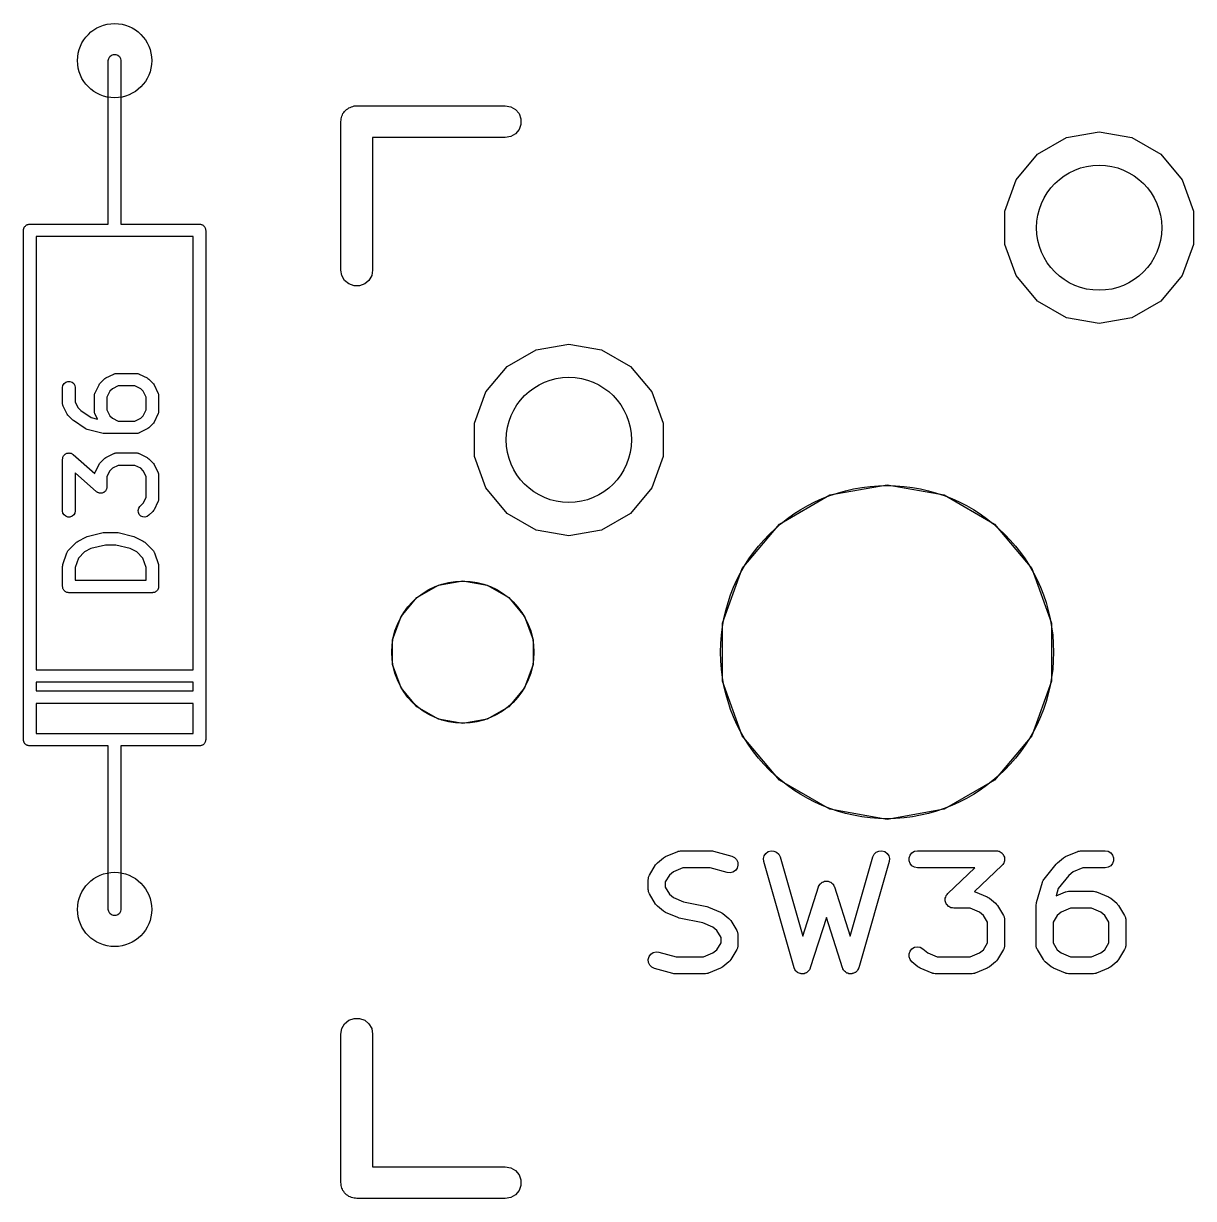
# Model space of a CAD drawing. Extents: x 35 to 203, y -146 to -25.
# Drawn here: x 139.91 to 153.92, y -104.54 to -90.48 of the extents above; entities that cross this region are included whole.
import ezdxf

# ---------------------------------------------------------------- set-up
doc = ezdxf.new("R2010")
doc.units = 0
doc.header["$MEASUREMENT"] = 0
doc.layers.get('0').update_dxf_attribs({"linetype": 'CONTINUOUS'})
doc.layers.add('BLACK', color=7, linetype='CONTINUOUS')

# ---------------------------------------------------------------- blocks, each defined once
blk = doc.blocks.new('PCB詳細')
at = {"layer": 'BLACK'}
for p, q in [((140.943, -90.8718), (140.963, -90.855)), ((140.963, -90.855), (140.987, -90.8461)), ((140.987, -90.8461), (141.013, -90.8461)), ((141.013, -90.8461), (141.037, -90.855)), ((141.037, -90.855), (141.057, -90.8718)), ((140.925, -90.92), (140.93, -90.8943)), ((140.925, -92.19), (140.925, -90.92)), ((140.93, -90.8943), (140.943, -90.8718)), ((141.057, -90.8718), (141.07, -90.8943)), ((141.07, -90.8943), (141.075, -90.92)), ((141.075, -90.92), (141.075, -92.19)), ((143.729, -91.5704), (143.735, -91.5547)), ((143.735, -91.5547), (143.746, -91.542)), ((143.746, -91.542), (143.754, -91.5275)), ((143.754, -91.5275), (143.767, -91.5168)), ((143.767, -91.5168), (143.778, -91.5041)), ((143.778, -91.5041), (143.792, -91.4957)), ((143.792, -91.4957), (143.805, -91.485)), ((143.805, -91.485), (143.82, -91.4793)), ((143.82, -91.4793), (143.835, -91.471)), ((143.835, -91.471), (143.851, -91.4681)), ((143.851, -91.4681), (143.867, -91.4624)), ((143.867, -91.4624), (143.884, -91.4624)), ((143.884, -91.4624), (143.9, -91.4595)), ((143.9, -91.4595), (145.678, -91.4595)), ((145.678, -91.4595), (145.743, -91.471)), ((145.743, -91.471), (145.8, -91.5041)), ((145.8, -91.5041), (145.843, -91.5547)), ((145.843, -91.5547), (145.866, -91.6169)), ((143.709, -91.65), (143.712, -91.6336)), ((143.709, -93.428), (143.709, -91.65)), ((143.712, -91.6169), (143.718, -91.6013)), ((143.712, -91.6336), (143.712, -91.6169)), ((143.718, -91.6013), (143.721, -91.5848)), ((143.721, -91.5848), (143.729, -91.5704)), ((145.866, -91.6831), (145.843, -91.7452)), ((145.866, -91.6169), (145.866, -91.6831)), ((145.678, -91.8405), (144.09, -91.8405)), ((144.09, -91.8405), (144.09, -93.428)), ((145.743, -91.829), (145.678, -91.8405)), ((145.8, -91.7959), (145.743, -91.829)), ((145.843, -91.7452), (145.8, -91.7959)), ((152.398, -91.8418), (152.79, -91.7726)), ((152.79, -91.7726), (153.182, -91.8418)), ((152.052, -92.0411), (152.398, -91.8418)), ((153.182, -91.8418), (153.528, -92.0411)), ((151.796, -92.3463), (152.052, -92.0411)), ((153.528, -92.0411), (153.784, -92.3463)), ((140.925, -92.877), (140.925, -92.19)), ((141.075, -92.19), (141.075, -92.877)), ((151.66, -92.7208), (151.796, -92.3463)), ((153.784, -92.3463), (153.92, -92.7208)), ((151.66, -93.1192), (151.66, -92.7208)), ((153.92, -92.7208), (153.92, -93.1192)), ((139.909, -92.952), (139.91, -92.9455)), ((139.909, -99.048), (139.909, -92.952)), ((139.91, -92.939), (139.912, -92.9328)), ((139.91, -92.9455), (139.91, -92.939)), ((139.912, -92.9328), (139.914, -92.9263)), ((139.914, -92.9263), (139.917, -92.9207)), ((139.917, -92.9207), (139.919, -92.9145)), ((139.919, -92.9145), (139.923, -92.9095)), ((139.923, -92.9095), (139.927, -92.9038)), ((139.927, -92.9038), (139.932, -92.8996)), ((139.932, -92.8996), (139.936, -92.8945)), ((139.936, -92.8945), (139.941, -92.8913)), ((139.941, -92.8913), (139.946, -92.887)), ((139.946, -92.887), (139.953, -92.8848)), ((139.953, -92.8848), (139.958, -92.8815)), ((139.958, -92.8815), (139.965, -92.8804)), ((139.965, -92.8804), (139.971, -92.8781)), ((139.971, -92.8781), (139.978, -92.8781)), ((139.978, -92.8781), (139.984, -92.877)), ((139.984, -92.877), (140.925, -92.877)), ((141.075, -92.877), (142.016, -92.877)), ((142.016, -92.877), (142.022, -92.8781)), ((142.022, -92.8781), (142.029, -92.8781)), ((142.029, -92.8781), (142.035, -92.8804)), ((142.035, -92.8804), (142.042, -92.8815)), ((142.042, -92.8815), (142.047, -92.8848)), ((142.047, -92.8848), (142.053, -92.887)), ((142.053, -92.887), (142.059, -92.8913)), ((142.059, -92.8913), (142.064, -92.8945)), ((142.064, -92.8945), (142.068, -92.8996)), ((142.068, -92.8996), (142.073, -92.9038)), ((142.073, -92.9038), (142.077, -92.9095)), ((142.077, -92.9095), (142.081, -92.9145)), ((142.081, -92.9145), (142.083, -92.9207)), ((142.083, -92.9207), (142.086, -92.9263)), ((142.086, -92.9263), (142.088, -92.9328)), ((142.088, -92.9328), (142.09, -92.939)), ((142.09, -92.939), (142.09, -92.9455)), ((142.09, -92.9455), (142.091, -92.952)), ((142.091, -92.952), (142.091, -99.048)), ((141, -93.027), (140.059, -93.027)), ((140.059, -93.027), (140.059, -98.211)), ((141.941, -93.027), (141, -93.027)), ((141.941, -98.211), (141.941, -93.027)), ((151.796, -93.4937), (151.66, -93.1192)), ((153.92, -93.1192), (153.784, -93.4937)), ((143.721, -93.4932), (143.709, -93.428)), ((143.754, -93.5505), (143.721, -93.4932)), ((144.079, -93.4932), (144.046, -93.5505)), ((144.09, -93.428), (144.079, -93.4932)), ((152.052, -93.7989), (151.796, -93.4937)), ((153.784, -93.4937), (153.528, -93.7989)), ((143.805, -93.593), (143.754, -93.5505)), ((143.867, -93.6156), (143.805, -93.593)), ((143.933, -93.6156), (143.867, -93.6156)), ((143.995, -93.593), (143.933, -93.6156)), ((144.046, -93.5505), (143.995, -93.593)), ((152.398, -93.9982), (152.052, -93.7989)), ((153.528, -93.7989), (153.182, -93.9982)), ((152.79, -94.0674), (152.398, -93.9982)), ((153.182, -93.9982), (152.79, -94.0674)), ((146.048, -94.3818), (146.44, -94.3126)), ((146.44, -94.3126), (146.832, -94.3818)), ((145.702, -94.5811), (146.048, -94.3818)), ((146.832, -94.3818), (147.178, -94.5811)), ((145.446, -94.8863), (145.702, -94.5811)), ((147.178, -94.5811), (147.434, -94.8863)), ((140.382, -94.8077), (140.395, -94.7851)), ((140.395, -94.7851), (140.415, -94.7684)), ((140.415, -94.7684), (140.439, -94.7595)), ((140.439, -94.7595), (140.465, -94.7595)), ((140.465, -94.7595), (140.49, -94.7684)), ((140.49, -94.7684), (140.51, -94.7851)), ((140.51, -94.7851), (140.523, -94.8077)), ((140.814, -94.7998), (140.821, -94.7901)), ((140.821, -94.7901), (140.828, -94.7803)), ((140.828, -94.7803), (140.876, -94.7327)), ((140.876, -94.7327), (140.885, -94.7258)), ((140.885, -94.7258), (140.895, -94.7186)), ((140.895, -94.7186), (140.99, -94.671)), ((140.99, -94.671), (140.994, -94.6698)), ((140.994, -94.6698), (140.998, -94.6676)), ((140.998, -94.6676), (141.007, -94.6661)), ((141.007, -94.6661), (141.015, -94.6636)), ((141.015, -94.6636), (141.02, -94.6638)), ((141.02, -94.6638), (141.024, -94.6631)), ((141.024, -94.6631), (141.262, -94.6631)), ((141.262, -94.6631), (141.266, -94.6638)), ((141.266, -94.6638), (141.27, -94.6636)), ((141.27, -94.6636), (141.279, -94.6661)), ((141.279, -94.6661), (141.288, -94.6676)), ((141.288, -94.6676), (141.291, -94.6698)), ((141.291, -94.6698), (141.295, -94.671)), ((141.295, -94.671), (141.391, -94.7186)), ((141.391, -94.7186), (141.4, -94.7258)), ((141.4, -94.7258), (141.41, -94.7327)), ((141.41, -94.7327), (141.458, -94.7803)), ((141.458, -94.7803), (141.465, -94.7901)), ((141.465, -94.7901), (141.472, -94.7998)), ((140.377, -94.8333), (140.382, -94.8077)), ((140.377, -95.0238), (140.377, -94.8333)), ((140.523, -94.8077), (140.527, -94.8333)), ((140.527, -94.8333), (140.527, -95.0061)), ((140.758, -94.9286), (140.759, -94.9243)), ((140.758, -95.119), (140.758, -94.9286)), ((140.759, -94.92), (140.761, -94.9116)), ((140.759, -94.9243), (140.759, -94.92)), ((140.761, -94.9116), (140.763, -94.9029)), ((140.763, -94.9029), (140.765, -94.8992)), ((140.765, -94.8992), (140.766, -94.895)), ((140.766, -94.895), (140.814, -94.7998)), ((140.943, -94.8778), (140.908, -94.9463)), ((140.973, -94.8474), (140.943, -94.8778)), ((141.042, -94.8131), (140.973, -94.8474)), ((141.244, -94.8131), (141.042, -94.8131)), ((141.313, -94.8474), (141.244, -94.8131)), ((141.343, -94.8778), (141.313, -94.8474)), ((141.377, -94.9463), (141.343, -94.8778)), ((141.472, -94.7998), (141.519, -94.895)), ((141.519, -94.895), (141.521, -94.8992)), ((141.521, -94.8992), (141.523, -94.9029)), ((141.523, -94.9029), (141.524, -94.9116)), ((141.524, -94.9116), (141.527, -94.92)), ((141.527, -94.92), (141.527, -94.9243)), ((141.527, -94.9243), (141.527, -94.9286)), ((141.527, -94.9286), (141.527, -95.119)), ((145.31, -95.2608), (145.446, -94.8863)), ((147.434, -94.8863), (147.57, -95.2608)), ((140.378, -95.0281), (140.377, -95.0238)), ((140.378, -95.0324), (140.378, -95.0281)), ((140.38, -95.0408), (140.378, -95.0324)), ((140.382, -95.0495), (140.38, -95.0408)), ((140.384, -95.0532), (140.382, -95.0495)), ((140.385, -95.0574), (140.384, -95.0532)), ((140.433, -95.1526), (140.385, -95.0574)), ((140.527, -95.0061), (140.562, -95.0746)), ((140.562, -95.0746), (140.595, -95.1084)), ((140.908, -94.9463), (140.908, -95.1013)), ((141.377, -95.1013), (141.377, -94.9463)), ((140.44, -95.1622), (140.433, -95.1526)), ((140.447, -95.1721), (140.44, -95.1622)), ((140.495, -95.2197), (140.447, -95.1721)), ((140.595, -95.1084), (140.721, -95.1923)), ((140.721, -95.1923), (140.795, -95.2108)), ((140.759, -95.1233), (140.758, -95.119)), ((140.759, -95.1276), (140.759, -95.1233)), ((140.761, -95.136), (140.759, -95.1276)), ((140.763, -95.1447), (140.761, -95.136)), ((140.765, -95.1484), (140.763, -95.1447)), ((140.766, -95.1526), (140.765, -95.1484)), ((140.795, -95.2108), (140.766, -95.1526)), ((140.908, -95.1013), (140.943, -95.1699)), ((140.943, -95.1699), (140.973, -95.2003)), ((140.973, -95.2003), (141.042, -95.2345)), ((141.244, -95.2345), (141.313, -95.2003)), ((141.313, -95.2003), (141.343, -95.1699)), ((141.343, -95.1699), (141.377, -95.1013)), ((141.519, -95.1526), (141.472, -95.2478)), ((141.521, -95.1484), (141.519, -95.1526)), ((141.523, -95.1447), (141.521, -95.1484)), ((141.524, -95.136), (141.523, -95.1447)), ((141.527, -95.1276), (141.524, -95.136)), ((141.527, -95.119), (141.527, -95.1233)), ((141.527, -95.1233), (141.527, -95.1276)), ((140.501, -95.224), (140.495, -95.2197)), ((140.506, -95.2291), (140.501, -95.224)), ((140.649, -95.3243), (140.506, -95.2291)), ((140.661, -95.3295), (140.649, -95.3243)), ((140.672, -95.3347), (140.661, -95.3295)), ((140.863, -95.3823), (140.672, -95.3347)), ((141.042, -95.2345), (141.244, -95.2345)), ((141.391, -95.329), (141.295, -95.3766)), ((141.4, -95.3218), (141.391, -95.329)), ((141.41, -95.3149), (141.4, -95.3218)), ((141.458, -95.2673), (141.41, -95.3149)), ((141.465, -95.2575), (141.458, -95.2673)), ((141.472, -95.2478), (141.465, -95.2575)), ((145.31, -95.6592), (145.31, -95.2608)), ((147.57, -95.2608), (147.57, -95.6592)), ((140.872, -95.3829), (140.863, -95.3823)), ((140.881, -95.3845), (140.872, -95.3829)), ((141.262, -95.3845), (140.881, -95.3845)), ((141.266, -95.3838), (141.262, -95.3845)), ((141.27, -95.384), (141.266, -95.3838)), ((141.279, -95.3815), (141.27, -95.384)), ((141.288, -95.38), (141.279, -95.3815)), ((141.291, -95.3778), (141.288, -95.38)), ((141.295, -95.3766), (141.291, -95.3778)), ((140.395, -95.6423), (140.401, -95.6376)), ((140.401, -95.6376), (140.405, -95.632)), ((140.405, -95.632), (140.41, -95.6292)), ((140.41, -95.6292), (140.415, -95.6255)), ((140.415, -95.6255), (140.422, -95.623)), ((140.422, -95.623), (140.428, -95.6195)), ((140.428, -95.6195), (140.434, -95.6186)), ((140.434, -95.6186), (140.439, -95.6166)), ((140.439, -95.6166), (140.447, -95.6166)), ((140.447, -95.6166), (140.454, -95.6155)), ((140.454, -95.6155), (140.46, -95.6166)), ((140.46, -95.6166), (140.465, -95.6166)), ((140.465, -95.6166), (140.472, -95.6191)), ((140.472, -95.6191), (140.479, -95.6205)), ((140.479, -95.6205), (140.484, -95.6235)), ((140.484, -95.6235), (140.49, -95.6255)), ((140.49, -95.6255), (140.495, -95.6302)), ((140.495, -95.6302), (140.502, -95.634)), ((140.502, -95.634), (140.762, -95.8615)), ((140.895, -95.671), (140.99, -95.6234)), ((140.99, -95.6234), (140.994, -95.6222)), ((140.994, -95.6222), (140.998, -95.62)), ((140.998, -95.62), (141.007, -95.6185)), ((141.007, -95.6185), (141.015, -95.616)), ((141.015, -95.616), (141.02, -95.6162)), ((141.02, -95.6162), (141.024, -95.6155)), ((141.024, -95.6155), (141.262, -95.6155)), ((141.262, -95.6155), (141.266, -95.6162)), ((141.266, -95.6162), (141.27, -95.616)), ((141.27, -95.616), (141.279, -95.6185)), ((141.279, -95.6185), (141.288, -95.62)), ((141.288, -95.62), (141.291, -95.6222)), ((141.291, -95.6222), (141.295, -95.6234)), ((141.295, -95.6234), (141.391, -95.671)), ((140.377, -95.6905), (140.379, -95.6833)), ((140.377, -96.3095), (140.377, -95.6905)), ((140.379, -95.6759), (140.381, -95.6705)), ((140.379, -95.6833), (140.379, -95.6759)), ((140.381, -95.6705), (140.382, -95.6648)), ((140.382, -95.6648), (140.386, -95.6585)), ((140.386, -95.6585), (140.388, -95.6516)), ((140.388, -95.6516), (140.392, -95.6473)), ((140.392, -95.6473), (140.395, -95.6423)), ((140.766, -95.8474), (140.814, -95.7522)), ((140.814, -95.7522), (140.821, -95.7425)), ((140.821, -95.7425), (140.828, -95.7327)), ((140.828, -95.7327), (140.876, -95.6851)), ((140.876, -95.6851), (140.885, -95.6782)), ((140.885, -95.6782), (140.895, -95.671)), ((141.042, -95.7655), (140.973, -95.7997)), ((141.244, -95.7655), (141.042, -95.7655)), ((141.313, -95.7997), (141.244, -95.7655)), ((141.391, -95.671), (141.4, -95.6782)), ((141.4, -95.6782), (141.41, -95.6851)), ((141.41, -95.6851), (141.458, -95.7327)), ((141.458, -95.7327), (141.465, -95.7425)), ((141.465, -95.7425), (141.472, -95.7522)), ((141.472, -95.7522), (141.519, -95.8474)), ((145.446, -96.0337), (145.31, -95.6592)), ((147.57, -95.6592), (147.434, -96.0337)), ((140.784, -96.0803), (140.527, -95.8558)), ((140.527, -95.8558), (140.527, -96.3095)), ((140.762, -95.8615), (140.763, -95.8553)), ((140.763, -95.8553), (140.765, -95.8516)), ((140.765, -95.8516), (140.766, -95.8474)), ((140.943, -95.8301), (140.908, -95.8987)), ((140.908, -95.8987), (140.908, -96.0238)), ((140.973, -95.7997), (140.943, -95.8301)), ((141.343, -95.8301), (141.313, -95.7997)), ((141.377, -95.8987), (141.343, -95.8301)), ((141.377, -96.149), (141.377, -95.8987)), ((141.519, -95.8474), (141.521, -95.8516)), ((141.521, -95.8516), (141.523, -95.8553)), ((141.523, -95.8553), (141.524, -95.864)), ((141.524, -95.864), (141.527, -95.8724)), ((141.527, -95.8724), (141.527, -95.8767)), ((141.527, -95.8767), (141.527, -95.881)), ((141.527, -95.881), (141.527, -96.1667)), ((140.9, -96.0558), (140.897, -96.0626)), ((140.904, -96.0495), (140.9, -96.0558)), ((140.905, -96.0438), (140.904, -96.0495)), ((140.907, -96.0384), (140.905, -96.0438)), ((140.908, -96.0238), (140.907, -96.031)), ((140.907, -96.031), (140.907, -96.0384)), ((145.702, -96.3389), (145.446, -96.0337)), ((147.434, -96.0337), (147.178, -96.3389)), ((149.565, -96.1192), (150.25, -95.9985)), ((150.25, -95.9985), (150.935, -96.1192)), ((140.79, -96.084), (140.784, -96.0803)), ((140.796, -96.0888), (140.79, -96.084)), ((140.801, -96.0907), (140.796, -96.0888)), ((140.806, -96.0937), (140.801, -96.0907)), ((140.813, -96.0952), (140.806, -96.0937)), ((140.82, -96.0977), (140.813, -96.0952)), ((140.826, -96.0977), (140.82, -96.0977)), ((140.832, -96.0988), (140.826, -96.0977)), ((140.839, -96.0977), (140.832, -96.0988)), ((140.846, -96.0977), (140.839, -96.0977)), ((140.852, -96.0957), (140.846, -96.0977)), ((140.858, -96.0948), (140.852, -96.0957)), ((140.864, -96.0913), (140.858, -96.0948)), ((140.871, -96.0888), (140.864, -96.0913)), ((140.875, -96.085), (140.871, -96.0888)), ((140.88, -96.0823), (140.875, -96.085)), ((140.885, -96.0767), (140.88, -96.0823)), ((140.891, -96.072), (140.885, -96.0767)), ((140.894, -96.067), (140.891, -96.072)), ((140.897, -96.0626), (140.894, -96.067)), ((141.343, -96.2175), (141.377, -96.149)), ((141.519, -96.2002), (141.472, -96.2954)), ((141.521, -96.1961), (141.519, -96.2002)), ((141.523, -96.1923), (141.521, -96.1961)), ((141.524, -96.1837), (141.523, -96.1923)), ((141.527, -96.1752), (141.524, -96.1837)), ((141.527, -96.1667), (141.527, -96.1709)), ((141.527, -96.1709), (141.527, -96.1752)), ((148.963, -96.4667), (149.565, -96.1192)), ((150.935, -96.1192), (151.537, -96.4667)), ((140.382, -96.3352), (140.377, -96.3095)), ((140.395, -96.3577), (140.382, -96.3352)), ((140.523, -96.3352), (140.51, -96.3577)), ((140.527, -96.3095), (140.523, -96.3352)), ((141.282, -96.303), (141.289, -96.2778)), ((141.285, -96.3289), (141.282, -96.303)), ((141.296, -96.3525), (141.285, -96.3289)), ((141.289, -96.2778), (141.304, -96.2565)), ((141.304, -96.2565), (141.343, -96.2175)), ((141.458, -96.3149), (141.41, -96.3626)), ((141.465, -96.3051), (141.458, -96.3149)), ((141.472, -96.2954), (141.465, -96.3051)), ((146.048, -96.5382), (145.702, -96.3389)), ((147.178, -96.3389), (146.832, -96.5382)), ((140.415, -96.3745), (140.395, -96.3577)), ((140.439, -96.3834), (140.415, -96.3745)), ((140.465, -96.3834), (140.439, -96.3834)), ((140.49, -96.3745), (140.465, -96.3834)), ((140.51, -96.3577), (140.49, -96.3745)), ((141.314, -96.371), (141.296, -96.3525)), ((141.338, -96.382), (141.314, -96.371)), ((141.364, -96.3842), (141.338, -96.382)), ((141.389, -96.3775), (141.364, -96.3842)), ((141.41, -96.3626), (141.389, -96.3775)), ((148.517, -96.9992), (148.963, -96.4667)), ((151.537, -96.4667), (151.983, -96.9992)), ((140.657, -96.6234), (140.665, -96.6211)), ((140.665, -96.6211), (140.672, -96.6177)), ((140.672, -96.6177), (140.863, -96.5701)), ((140.863, -96.5701), (140.872, -96.5694)), ((140.872, -96.5694), (140.881, -96.5679)), ((140.881, -96.5679), (141.024, -96.5679)), ((141.024, -96.5679), (141.033, -96.5694)), ((141.033, -96.5694), (141.042, -96.5701)), ((141.042, -96.5701), (141.232, -96.6177)), ((141.232, -96.6177), (141.24, -96.6211)), ((141.24, -96.6211), (141.248, -96.6234)), ((146.44, -96.6074), (146.048, -96.5382)), ((146.832, -96.5382), (146.44, -96.6074)), ((140.447, -96.7803), (140.542, -96.6851)), ((140.542, -96.6851), (140.552, -96.6782)), ((140.552, -96.6782), (140.562, -96.671)), ((140.562, -96.671), (140.657, -96.6234)), ((140.717, -96.7612), (140.64, -96.7997)), ((140.89, -96.7179), (140.717, -96.7612)), ((141.015, -96.7179), (140.89, -96.7179)), ((141.188, -96.7612), (141.015, -96.7179)), ((141.265, -96.7997), (141.188, -96.7612)), ((141.248, -96.6234), (141.343, -96.671)), ((141.343, -96.671), (141.353, -96.6782)), ((141.353, -96.6782), (141.363, -96.6851)), ((141.363, -96.6851), (141.458, -96.7803)), ((140.381, -96.9525), (140.429, -96.8096)), ((140.429, -96.8096), (140.431, -96.8058)), ((140.431, -96.8058), (140.432, -96.8016)), ((140.432, -96.8016), (140.437, -96.7944)), ((140.437, -96.7944), (140.441, -96.7867)), ((140.441, -96.7867), (140.444, -96.7838)), ((140.444, -96.7838), (140.447, -96.7803)), ((140.566, -96.8738), (140.527, -96.9884)), ((140.64, -96.7997), (140.566, -96.8738)), ((141.339, -96.8738), (141.265, -96.7997)), ((141.377, -96.9884), (141.339, -96.8738)), ((141.458, -96.7803), (141.46, -96.7838)), ((141.46, -96.7838), (141.464, -96.7867)), ((141.464, -96.7867), (141.468, -96.7944)), ((141.468, -96.7944), (141.473, -96.8016)), ((141.473, -96.8016), (141.474, -96.8058)), ((141.474, -96.8058), (141.476, -96.8096)), ((141.476, -96.8096), (141.524, -96.9525)), ((140.377, -96.9762), (140.379, -96.9643)), ((140.377, -97.2143), (140.377, -96.9762)), ((140.379, -96.9643), (140.381, -96.9525)), ((140.527, -96.9884), (140.527, -97.1393)), ((141.377, -97.1393), (141.377, -96.9884)), ((141.524, -96.9525), (141.525, -96.9643)), ((141.525, -96.9643), (141.527, -96.9762)), ((141.527, -96.9762), (141.527, -97.2143)), ((148.279, -97.6524), (148.517, -96.9992)), ((151.983, -96.9992), (152.221, -97.6524)), ((140.527, -97.1393), (141.377, -97.1393)), ((144.878, -97.1974), (145.17, -97.1458)), ((145.17, -97.1458), (145.462, -97.1974)), ((140.379, -97.2207), (140.377, -97.2143)), ((140.379, -97.2273), (140.379, -97.2207)), ((140.381, -97.2335), (140.379, -97.2273)), ((140.382, -97.2399), (140.381, -97.2335)), ((140.385, -97.2456), (140.382, -97.2399)), ((140.387, -97.2518), (140.385, -97.2456)), ((140.392, -97.2568), (140.387, -97.2518)), ((140.395, -97.2625), (140.392, -97.2568)), ((140.4, -97.2667), (140.395, -97.2625)), ((140.404, -97.2717), (140.4, -97.2667)), ((140.41, -97.275), (140.404, -97.2717)), ((140.415, -97.2792), (140.41, -97.275)), ((140.421, -97.2815), (140.415, -97.2792)), ((140.427, -97.2848), (140.421, -97.2815)), ((140.433, -97.2859), (140.427, -97.2848)), ((140.439, -97.2881), (140.433, -97.2859)), ((140.446, -97.2881), (140.439, -97.2881)), ((140.452, -97.2893), (140.446, -97.2881)), ((141.452, -97.2893), (140.452, -97.2893)), ((141.459, -97.2881), (141.452, -97.2893)), ((141.465, -97.2881), (141.459, -97.2881)), ((141.472, -97.2859), (141.465, -97.2881)), ((141.478, -97.2848), (141.472, -97.2859)), ((141.484, -97.2815), (141.478, -97.2848)), ((141.49, -97.2792), (141.484, -97.2815)), ((141.495, -97.275), (141.49, -97.2792)), ((141.501, -97.2717), (141.495, -97.275)), ((141.505, -97.2667), (141.501, -97.2717)), ((141.51, -97.2625), (141.505, -97.2667)), ((141.513, -97.2568), (141.51, -97.2625)), ((141.517, -97.2518), (141.513, -97.2568)), ((141.52, -97.2456), (141.517, -97.2518)), ((141.523, -97.2399), (141.52, -97.2456)), ((141.524, -97.2335), (141.523, -97.2399)), ((141.526, -97.2273), (141.524, -97.2335)), ((141.527, -97.2143), (141.526, -97.2207)), ((141.526, -97.2207), (141.526, -97.2273)), ((144.621, -97.3457), (144.878, -97.1974)), ((145.462, -97.1974), (145.719, -97.3457)), ((144.43, -97.5729), (144.621, -97.3457)), ((145.719, -97.3457), (145.91, -97.5729)), ((144.329, -97.8517), (144.43, -97.5729)), ((145.91, -97.5729), (146.011, -97.8517)), ((148.279, -98.3476), (148.279, -97.6524)), ((152.221, -97.6524), (152.221, -98.3476)), ((144.329, -98.1483), (144.329, -97.8517)), ((146.011, -97.8517), (146.011, -98.1483)), ((144.43, -98.4271), (144.329, -98.1483)), ((146.011, -98.1483), (145.91, -98.4271)), ((140.059, -98.211), (141.941, -98.211)), ((140.059, -98.361), (140.059, -98.465)), ((141.941, -98.361), (140.059, -98.361)), ((141.941, -98.465), (141.941, -98.361)), ((144.621, -98.6543), (144.43, -98.4271)), ((145.91, -98.4271), (145.719, -98.6543)), ((148.517, -99.0008), (148.279, -98.3476)), ((152.221, -98.3476), (151.983, -99.0008)), ((140.059, -98.465), (141.941, -98.465)), ((141.941, -98.615), (140.059, -98.615)), ((140.059, -98.615), (140.059, -98.973)), ((141.941, -98.973), (141.941, -98.615)), ((144.878, -98.8026), (144.621, -98.6543)), ((145.719, -98.6543), (145.462, -98.8026)), ((145.17, -98.8541), (144.878, -98.8026)), ((145.462, -98.8026), (145.17, -98.8541)), ((140.059, -98.973), (141, -98.973)), ((141, -98.973), (141.941, -98.973)), ((148.963, -99.5332), (148.517, -99.0008)), ((151.983, -99.0008), (151.537, -99.5332)), ((139.91, -99.0545), (139.909, -99.048)), ((139.91, -99.061), (139.91, -99.0545)), ((139.912, -99.0672), (139.91, -99.061)), ((139.914, -99.0737), (139.912, -99.0672)), ((139.917, -99.0793), (139.914, -99.0737)), ((139.919, -99.0855), (139.917, -99.0793)), ((139.923, -99.0905), (139.919, -99.0855)), ((139.927, -99.0962), (139.923, -99.0905)), ((139.932, -99.1004), (139.927, -99.0962)), ((139.936, -99.1055), (139.932, -99.1004)), ((139.941, -99.1087), (139.936, -99.1055)), ((139.946, -99.113), (139.941, -99.1087)), ((139.953, -99.1152), (139.946, -99.113)), ((139.958, -99.1185), (139.953, -99.1152)), ((139.965, -99.1196), (139.958, -99.1185)), ((139.971, -99.1219), (139.965, -99.1196)), ((139.978, -99.1219), (139.971, -99.1219)), ((139.984, -99.123), (139.978, -99.1219)), ((140.925, -99.123), (139.984, -99.123)), ((140.925, -99.81), (140.925, -99.123)), ((142.016, -99.123), (141.075, -99.123)), ((141.075, -99.123), (141.075, -99.81)), ((142.022, -99.1219), (142.016, -99.123)), ((142.029, -99.1219), (142.022, -99.1219)), ((142.035, -99.1196), (142.029, -99.1219)), ((142.042, -99.1185), (142.035, -99.1196)), ((142.047, -99.1152), (142.042, -99.1185)), ((142.053, -99.113), (142.047, -99.1152)), ((142.059, -99.1087), (142.053, -99.113)), ((142.064, -99.1055), (142.059, -99.1087)), ((142.068, -99.1004), (142.064, -99.1055)), ((142.073, -99.0962), (142.068, -99.1004)), ((142.077, -99.0905), (142.073, -99.0962)), ((142.081, -99.0855), (142.077, -99.0905)), ((142.083, -99.0793), (142.081, -99.0855)), ((142.086, -99.0737), (142.083, -99.0793)), ((142.088, -99.0672), (142.086, -99.0737)), ((142.09, -99.061), (142.088, -99.0672)), ((142.091, -99.048), (142.09, -99.0545)), ((142.09, -99.0545), (142.09, -99.061)), ((149.565, -99.8808), (148.963, -99.5332)), ((151.537, -99.5332), (150.935, -99.8808)), ((140.925, -101.08), (140.925, -99.81)), ((141.075, -99.81), (141.075, -101.08)), ((150.25, -100.002), (149.565, -99.8808)), ((150.935, -99.8808), (150.25, -100.002)), ((147.598, -100.446), (147.743, -100.386)), ((147.743, -100.386), (147.746, -100.385)), ((147.746, -100.385), (147.748, -100.384)), ((147.748, -100.384), (147.763, -100.381)), ((147.763, -100.381), (147.778, -100.378)), ((147.778, -100.378), (147.78, -100.378)), ((147.78, -100.378), (147.783, -100.378)), ((147.783, -100.378), (148.145, -100.378)), ((148.145, -100.378), (148.159, -100.38)), ((148.159, -100.38), (148.173, -100.382)), ((148.173, -100.382), (148.39, -100.442)), ((148.778, -100.438), (148.798, -100.409)), ((148.798, -100.409), (148.827, -100.388)), ((148.827, -100.388), (148.861, -100.378)), ((148.861, -100.378), (148.896, -100.381)), ((148.896, -100.381), (148.928, -100.395)), ((148.928, -100.395), (148.953, -100.42)), ((148.953, -100.42), (148.969, -100.452)), ((150.08, -100.452), (150.095, -100.42)), ((150.095, -100.42), (150.121, -100.395)), ((150.121, -100.395), (150.153, -100.381)), ((150.153, -100.381), (150.188, -100.378)), ((150.188, -100.378), (150.222, -100.388)), ((150.222, -100.388), (150.25, -100.409)), ((150.25, -100.409), (150.27, -100.438)), ((150.525, -100.429), (150.548, -100.402)), ((150.548, -100.402), (150.578, -100.384)), ((150.578, -100.384), (150.613, -100.378)), ((150.613, -100.378), (151.556, -100.378)), ((151.556, -100.378), (151.571, -100.38)), ((151.571, -100.38), (151.585, -100.382)), ((151.585, -100.382), (151.588, -100.383)), ((151.588, -100.383), (151.591, -100.384)), ((151.591, -100.384), (151.604, -100.391)), ((151.604, -100.391), (151.617, -100.398)), ((151.617, -100.398), (151.619, -100.4)), ((151.619, -100.4), (151.622, -100.402)), ((151.622, -100.402), (151.631, -100.413)), ((151.631, -100.413), (151.641, -100.423)), ((152.388, -100.446), (152.533, -100.386)), ((152.533, -100.386), (152.536, -100.385)), ((152.536, -100.385), (152.538, -100.384)), ((152.538, -100.384), (152.553, -100.381)), ((152.553, -100.381), (152.568, -100.378)), ((152.568, -100.378), (152.57, -100.378)), ((152.57, -100.378), (152.572, -100.378)), ((152.572, -100.378), (152.863, -100.378)), ((152.863, -100.378), (152.897, -100.384)), ((152.897, -100.384), (152.928, -100.402)), ((152.928, -100.402), (152.951, -100.429)), ((147.405, -100.669), (147.478, -100.548)), ((147.478, -100.548), (147.489, -100.535)), ((147.489, -100.535), (147.5, -100.522)), ((147.5, -100.522), (147.572, -100.462)), ((147.572, -100.462), (147.586, -100.454)), ((147.586, -100.454), (147.598, -100.446)), ((148.39, -100.442), (148.422, -100.457)), ((148.422, -100.457), (148.447, -100.482)), ((148.447, -100.482), (148.462, -100.515)), ((148.464, -100.55), (148.455, -100.584)), ((148.462, -100.515), (148.464, -100.55)), ((148.77, -100.472), (148.778, -100.438)), ((148.773, -100.507), (148.77, -100.472)), ((149.136, -101.777), (148.773, -100.507)), ((148.969, -100.452), (149.24, -101.399)), ((149.809, -101.399), (150.08, -100.452)), ((150.275, -100.507), (149.912, -101.777)), ((150.27, -100.438), (150.279, -100.472)), ((150.279, -100.472), (150.275, -100.507)), ((150.513, -100.462), (150.525, -100.429)), ((150.513, -100.497), (150.513, -100.462)), ((150.525, -100.53), (150.513, -100.497)), ((150.548, -100.557), (150.525, -100.53)), ((150.578, -100.575), (150.548, -100.557)), ((151.626, -100.553), (151.297, -100.867)), ((151.635, -100.541), (151.626, -100.553)), ((151.644, -100.53), (151.635, -100.541)), ((151.641, -100.423), (151.642, -100.426)), ((151.642, -100.426), (151.644, -100.429)), ((151.644, -100.429), (151.649, -100.442)), ((151.645, -100.527), (151.644, -100.53)), ((151.647, -100.525), (151.645, -100.527)), ((151.651, -100.511), (151.647, -100.525)), ((151.649, -100.442), (151.655, -100.456)), ((151.656, -100.497), (151.651, -100.511)), ((151.655, -100.456), (151.655, -100.459)), ((151.655, -100.459), (151.656, -100.462)), ((151.656, -100.462), (151.656, -100.476)), ((151.656, -100.476), (151.657, -100.491)), ((151.657, -100.491), (151.656, -100.494)), ((151.656, -100.494), (151.656, -100.497)), ((152.13, -100.718), (152.275, -100.537)), ((152.275, -100.537), (152.283, -100.53)), ((152.283, -100.53), (152.29, -100.522)), ((152.29, -100.522), (152.362, -100.462)), ((152.362, -100.462), (152.375, -100.454)), ((152.375, -100.454), (152.388, -100.446)), ((152.928, -100.557), (152.897, -100.575)), ((152.951, -100.53), (152.928, -100.557)), ((152.951, -100.429), (152.963, -100.462)), ((152.963, -100.497), (152.951, -100.53)), ((152.963, -100.462), (152.963, -100.497)), ((147.393, -100.702), (147.395, -100.695)), ((147.395, -100.695), (147.397, -100.687)), ((147.397, -100.687), (147.402, -100.678)), ((147.402, -100.678), (147.405, -100.669)), ((147.643, -100.668), (147.594, -100.75)), ((147.691, -100.628), (147.643, -100.668)), ((147.803, -100.581), (147.691, -100.628)), ((148.132, -100.581), (147.803, -100.581)), ((148.336, -100.638), (148.132, -100.581)), ((148.371, -100.641), (148.336, -100.638)), ((148.405, -100.632), (148.371, -100.641)), ((148.434, -100.612), (148.405, -100.632)), ((148.455, -100.584), (148.434, -100.612)), ((150.613, -100.581), (150.578, -100.575)), ((151.302, -100.581), (150.613, -100.581)), ((150.978, -100.89), (151.302, -100.581)), ((152.427, -100.672), (152.301, -100.83)), ((152.48, -100.628), (152.427, -100.672)), ((152.593, -100.581), (152.48, -100.628)), ((152.863, -100.581), (152.593, -100.581)), ((152.897, -100.575), (152.863, -100.581)), ((147.391, -100.721), (147.392, -100.712)), ((147.391, -100.842), (147.391, -100.721)), ((147.392, -100.852), (147.391, -100.842)), ((147.392, -100.712), (147.393, -100.702)), ((147.594, -100.75), (147.594, -100.814)), ((147.594, -100.814), (147.643, -100.896)), ((149.24, -101.399), (149.428, -100.811)), ((149.428, -100.811), (149.429, -100.808)), ((149.429, -100.808), (149.43, -100.804)), ((149.43, -100.804), (149.438, -100.792)), ((149.438, -100.792), (149.444, -100.78)), ((149.444, -100.78), (149.447, -100.777)), ((149.447, -100.777), (149.449, -100.774)), ((149.449, -100.774), (149.46, -100.766)), ((149.46, -100.766), (149.47, -100.756)), ((149.47, -100.756), (149.474, -100.755)), ((149.474, -100.755), (149.477, -100.752)), ((149.477, -100.752), (149.49, -100.748)), ((149.49, -100.748), (149.503, -100.743)), ((149.503, -100.743), (149.507, -100.743)), ((149.507, -100.743), (149.511, -100.742)), ((149.511, -100.742), (149.524, -100.742)), ((149.524, -100.742), (149.538, -100.742)), ((149.538, -100.742), (149.542, -100.743)), ((149.542, -100.743), (149.546, -100.743)), ((149.546, -100.743), (149.559, -100.748)), ((149.559, -100.748), (149.572, -100.752)), ((149.572, -100.752), (149.575, -100.755)), ((149.575, -100.755), (149.579, -100.756)), ((149.579, -100.756), (149.589, -100.766)), ((149.589, -100.766), (149.599, -100.774)), ((149.599, -100.774), (149.602, -100.777)), ((149.602, -100.777), (149.605, -100.78)), ((149.605, -100.78), (149.611, -100.792)), ((149.611, -100.792), (149.618, -100.804)), ((149.618, -100.804), (149.619, -100.808)), ((149.619, -100.808), (149.621, -100.811)), ((149.621, -100.811), (149.809, -101.399)), ((152.04, -100.995), (152.112, -100.753)), ((152.112, -100.753), (152.113, -100.751)), ((152.113, -100.749), (152.121, -100.735)), ((152.113, -100.751), (152.113, -100.749)), ((152.121, -100.735), (152.128, -100.721)), ((152.128, -100.721), (152.129, -100.72)), ((152.129, -100.72), (152.13, -100.718)), ((152.301, -100.83), (152.275, -100.917)), ((147.393, -100.862), (147.392, -100.852)), ((147.395, -100.869), (147.393, -100.862)), ((147.397, -100.877), (147.395, -100.869)), ((147.402, -100.886), (147.397, -100.877)), ((147.405, -100.895), (147.402, -100.886)), ((147.478, -101.016), (147.405, -100.895)), ((147.643, -100.896), (147.691, -100.936)), ((147.691, -100.936), (147.813, -100.987)), ((150.947, -100.952), (150.948, -100.949)), ((150.948, -100.966), (150.947, -100.952)), ((150.948, -100.946), (150.953, -100.932)), ((150.948, -100.949), (150.948, -100.946)), ((150.948, -100.981), (150.948, -100.966)), ((150.949, -100.984), (150.948, -100.981)), ((150.953, -100.932), (150.957, -100.918)), ((150.957, -100.918), (150.959, -100.916)), ((150.959, -100.916), (150.96, -100.913)), ((150.96, -100.913), (150.97, -100.901)), ((150.97, -100.901), (150.978, -100.89)), ((151.297, -100.867), (151.301, -100.868)), ((151.301, -100.868), (151.303, -100.869)), ((151.303, -100.869), (151.305, -100.87)), ((151.305, -100.87), (151.45, -100.93)), ((151.45, -100.93), (151.463, -100.938)), ((151.463, -100.938), (151.476, -100.946)), ((151.476, -100.946), (151.549, -101.006)), ((152.275, -100.917), (152.388, -100.87)), ((152.388, -100.87), (152.39, -100.869)), ((152.39, -100.869), (152.392, -100.868)), ((152.392, -100.868), (152.408, -100.865)), ((152.408, -100.865), (152.422, -100.862)), ((152.422, -100.862), (152.425, -100.862)), ((152.425, -100.862), (152.427, -100.862)), ((152.427, -100.862), (152.717, -100.862)), ((152.717, -100.862), (152.72, -100.862)), ((152.72, -100.862), (152.722, -100.862)), ((152.722, -100.862), (152.737, -100.865)), ((152.737, -100.865), (152.752, -100.868)), ((152.752, -100.868), (152.754, -100.869)), ((152.754, -100.869), (152.757, -100.87)), ((152.757, -100.87), (152.902, -100.93)), ((152.902, -100.93), (152.914, -100.938)), ((152.914, -100.938), (152.928, -100.946)), ((152.928, -100.946), (153, -101.006)), ((140.93, -101.106), (140.925, -101.08)), ((140.943, -101.128), (140.93, -101.106)), ((141.07, -101.106), (141.057, -101.128)), ((141.075, -101.08), (141.07, -101.106)), ((147.489, -101.028), (147.478, -101.016)), ((147.5, -101.041), (147.489, -101.028)), ((147.572, -101.102), (147.5, -101.041)), ((147.586, -101.109), (147.572, -101.102)), ((147.598, -101.118), (147.586, -101.109)), ((147.743, -101.178), (147.598, -101.118)), ((147.813, -100.987), (148.094, -101.045)), ((148.094, -101.045), (148.103, -101.049)), ((148.103, -101.049), (148.112, -101.051)), ((148.112, -101.051), (148.257, -101.111)), ((148.257, -101.111), (148.27, -101.12)), ((148.27, -101.12), (148.283, -101.127)), ((150.95, -100.987), (150.949, -100.984)), ((150.955, -101.001), (150.95, -100.987)), ((150.96, -101.014), (150.955, -101.001)), ((150.962, -101.017), (150.96, -101.014)), ((150.964, -101.02), (150.962, -101.017)), ((150.974, -101.03), (150.964, -101.02)), ((150.983, -101.041), (150.974, -101.03)), ((150.986, -101.043), (150.983, -101.041)), ((150.988, -101.045), (150.986, -101.043)), ((151.001, -101.052), (150.988, -101.045)), ((151.014, -101.059), (151.001, -101.052)), ((151.017, -101.059), (151.014, -101.059)), ((151.02, -101.061), (151.017, -101.059)), ((151.034, -101.062), (151.02, -101.061)), ((151.048, -101.065), (151.034, -101.062)), ((151.246, -101.065), (151.048, -101.065)), ((151.358, -101.112), (151.246, -101.065)), ((151.405, -101.151), (151.358, -101.112)), ((151.549, -101.006), (151.56, -101.019)), ((151.56, -101.019), (151.571, -101.032)), ((151.571, -101.032), (151.643, -101.153)), ((152.035, -101.024), (152.038, -101.009)), ((152.035, -101.508), (152.035, -101.024)), ((152.038, -101.009), (152.04, -100.995)), ((152.335, -101.112), (152.288, -101.151)), ((152.447, -101.065), (152.335, -101.112)), ((152.697, -101.065), (152.447, -101.065)), ((152.809, -101.112), (152.697, -101.065)), ((152.857, -101.151), (152.809, -101.112)), ((153, -101.006), (153.011, -101.019)), ((153.011, -101.019), (153.022, -101.032)), ((153.022, -101.032), (153.095, -101.153)), ((140.963, -101.145), (140.943, -101.128)), ((140.987, -101.154), (140.963, -101.145)), ((141.013, -101.154), (140.987, -101.154)), ((141.037, -101.145), (141.013, -101.154)), ((141.057, -101.128), (141.037, -101.145)), ((147.753, -101.18), (147.743, -101.178)), ((147.762, -101.184), (147.753, -101.18)), ((148.043, -101.242), (147.762, -101.184)), ((148.165, -101.293), (148.043, -101.242)), ((148.283, -101.127), (148.356, -101.188)), ((148.356, -101.188), (148.367, -101.201)), ((148.367, -101.201), (148.378, -101.213)), ((148.378, -101.213), (148.45, -101.334)), ((149.524, -101.176), (149.331, -101.78)), ((149.718, -101.78), (149.524, -101.176)), ((151.455, -101.233), (151.405, -101.151)), ((151.455, -101.479), (151.455, -101.233)), ((151.643, -101.153), (151.647, -101.162)), ((151.647, -101.162), (151.652, -101.17)), ((151.652, -101.17), (151.653, -101.178)), ((151.653, -101.178), (151.656, -101.186)), ((151.656, -101.186), (151.656, -101.196)), ((151.656, -101.196), (151.658, -101.205)), ((151.658, -101.205), (151.658, -101.508)), ((152.288, -101.151), (152.238, -101.233)), ((152.238, -101.233), (152.238, -101.479)), ((152.906, -101.233), (152.857, -101.151)), ((152.906, -101.479), (152.906, -101.233)), ((153.095, -101.153), (153.098, -101.162)), ((153.098, -101.162), (153.103, -101.17)), ((153.103, -101.17), (153.105, -101.178)), ((153.105, -101.178), (153.107, -101.186)), ((153.107, -101.186), (153.108, -101.196)), ((153.108, -101.196), (153.109, -101.205)), ((153.109, -101.205), (153.109, -101.508)), ((148.212, -101.333), (148.165, -101.293)), ((148.262, -101.415), (148.212, -101.333)), ((148.45, -101.334), (148.454, -101.343)), ((148.454, -101.343), (148.459, -101.352)), ((148.459, -101.352), (148.46, -101.36)), ((148.46, -101.36), (148.463, -101.367)), ((148.463, -101.367), (148.463, -101.377)), ((148.463, -101.377), (148.465, -101.387)), ((148.465, -101.387), (148.465, -101.508)), ((148.212, -101.562), (148.262, -101.479)), ((148.262, -101.479), (148.262, -101.415)), ((148.459, -101.542), (148.454, -101.551)), ((148.46, -101.534), (148.459, -101.542)), ((148.463, -101.527), (148.46, -101.534)), ((148.465, -101.508), (148.463, -101.517)), ((148.463, -101.517), (148.463, -101.527)), ((150.547, -101.551), (150.578, -101.533)), ((150.578, -101.533), (150.613, -101.527)), ((150.613, -101.527), (150.647, -101.533)), ((150.647, -101.533), (150.678, -101.551)), ((151.405, -101.562), (151.455, -101.479)), ((151.652, -101.542), (151.647, -101.551)), ((151.653, -101.534), (151.652, -101.542)), ((151.656, -101.527), (151.653, -101.534)), ((151.658, -101.508), (151.656, -101.517)), ((151.656, -101.517), (151.656, -101.527)), ((152.037, -101.517), (152.035, -101.508)), ((152.037, -101.527), (152.037, -101.517)), ((152.04, -101.534), (152.037, -101.527)), ((152.041, -101.542), (152.04, -101.534)), ((152.046, -101.551), (152.041, -101.542)), ((152.238, -101.479), (152.288, -101.562)), ((152.857, -101.562), (152.906, -101.479)), ((153.103, -101.542), (153.098, -101.551)), ((153.105, -101.534), (153.103, -101.542)), ((153.107, -101.527), (153.105, -101.534)), ((153.108, -101.517), (153.107, -101.527)), ((153.109, -101.508), (153.108, -101.517)), ((147.391, -101.679), (147.401, -101.645)), ((147.394, -101.714), (147.391, -101.679)), ((147.401, -101.645), (147.421, -101.617)), ((147.421, -101.617), (147.45, -101.597)), ((147.45, -101.597), (147.484, -101.588)), ((147.484, -101.588), (147.519, -101.591)), ((147.519, -101.591), (147.724, -101.648)), ((147.724, -101.648), (148.053, -101.648)), ((148.053, -101.648), (148.165, -101.601)), ((148.165, -101.601), (148.212, -101.562)), ((148.378, -101.681), (148.367, -101.694)), ((148.45, -101.56), (148.378, -101.681)), ((148.454, -101.551), (148.45, -101.56)), ((150.513, -101.611), (150.525, -101.578)), ((150.513, -101.647), (150.513, -101.611)), ((150.525, -101.68), (150.513, -101.647)), ((150.525, -101.578), (150.547, -101.551)), ((150.548, -101.707), (150.525, -101.68)), ((150.678, -101.551), (150.739, -101.601)), ((150.739, -101.601), (150.851, -101.648)), ((150.851, -101.648), (151.246, -101.648)), ((151.246, -101.648), (151.358, -101.601)), ((151.358, -101.601), (151.405, -101.562)), ((151.571, -101.681), (151.56, -101.694)), ((151.643, -101.56), (151.571, -101.681)), ((151.647, -101.551), (151.643, -101.56)), ((152.05, -101.56), (152.046, -101.551)), ((152.122, -101.681), (152.05, -101.56)), ((152.133, -101.694), (152.122, -101.681)), ((152.288, -101.562), (152.335, -101.601)), ((152.335, -101.601), (152.447, -101.648)), ((152.447, -101.648), (152.697, -101.648)), ((152.697, -101.648), (152.809, -101.601)), ((152.809, -101.601), (152.857, -101.562)), ((153.022, -101.681), (153.011, -101.694)), ((153.095, -101.56), (153.022, -101.681)), ((153.098, -101.551), (153.095, -101.56)), ((147.409, -101.747), (147.394, -101.714)), ((147.433, -101.772), (147.409, -101.747)), ((147.465, -101.787), (147.433, -101.772)), ((147.683, -101.847), (147.465, -101.787)), ((148.257, -101.783), (148.112, -101.843)), ((148.27, -101.775), (148.257, -101.783)), ((148.283, -101.767), (148.27, -101.775)), ((148.356, -101.707), (148.283, -101.767)), ((148.367, -101.694), (148.356, -101.707)), ((149.139, -101.783), (149.136, -101.777)), ((149.14, -101.788), (149.139, -101.783)), ((149.146, -101.798), (149.14, -101.788)), ((149.152, -101.809), (149.146, -101.798)), ((149.156, -101.813), (149.152, -101.809)), ((149.159, -101.818), (149.156, -101.813)), ((149.168, -101.825), (149.159, -101.818)), ((149.177, -101.834), (149.168, -101.825)), ((149.307, -101.82), (149.297, -101.827)), ((149.31, -101.816), (149.307, -101.82)), ((149.314, -101.812), (149.31, -101.816)), ((149.32, -101.801), (149.314, -101.812)), ((149.327, -101.791), (149.32, -101.801)), ((149.328, -101.785), (149.327, -101.791)), ((149.331, -101.78), (149.328, -101.785)), ((149.72, -101.785), (149.718, -101.78)), ((149.722, -101.791), (149.72, -101.785)), ((149.729, -101.801), (149.722, -101.791)), ((149.734, -101.812), (149.729, -101.801)), ((149.738, -101.816), (149.734, -101.812)), ((149.742, -101.82), (149.738, -101.816)), ((149.751, -101.827), (149.742, -101.82)), ((149.88, -101.825), (149.871, -101.834)), ((149.89, -101.818), (149.88, -101.825)), ((149.893, -101.813), (149.89, -101.818)), ((149.897, -101.809), (149.893, -101.813)), ((149.902, -101.798), (149.897, -101.809)), ((149.909, -101.788), (149.902, -101.798)), ((149.91, -101.783), (149.909, -101.788)), ((149.912, -101.777), (149.91, -101.783)), ((150.62, -101.767), (150.548, -101.707)), ((150.634, -101.775), (150.62, -101.767)), ((150.646, -101.783), (150.634, -101.775)), ((150.791, -101.843), (150.646, -101.783)), ((151.45, -101.783), (151.305, -101.843)), ((151.463, -101.775), (151.45, -101.783)), ((151.476, -101.767), (151.463, -101.775)), ((151.549, -101.707), (151.476, -101.767)), ((151.56, -101.694), (151.549, -101.707)), ((152.144, -101.707), (152.133, -101.694)), ((152.217, -101.767), (152.144, -101.707)), ((152.23, -101.775), (152.217, -101.767)), ((152.243, -101.783), (152.23, -101.775)), ((152.388, -101.843), (152.243, -101.783)), ((152.902, -101.783), (152.757, -101.843)), ((152.914, -101.775), (152.902, -101.783)), ((152.928, -101.767), (152.914, -101.775)), ((153, -101.707), (152.928, -101.767)), ((153.011, -101.694), (153, -101.707)), ((147.696, -101.849), (147.683, -101.847)), ((147.71, -101.851), (147.696, -101.849)), ((148.073, -101.851), (147.71, -101.851)), ((148.075, -101.851), (148.073, -101.851)), ((148.078, -101.851), (148.075, -101.851)), ((148.092, -101.848), (148.078, -101.851)), ((148.108, -101.845), (148.092, -101.848)), ((148.11, -101.844), (148.108, -101.845)), ((148.112, -101.843), (148.11, -101.844)), ((149.182, -101.836), (149.177, -101.834)), ((149.187, -101.839), (149.182, -101.836)), ((149.198, -101.843), (149.187, -101.839)), ((149.209, -101.848), (149.198, -101.843)), ((149.215, -101.848), (149.209, -101.848)), ((149.22, -101.85), (149.215, -101.848)), ((149.232, -101.85), (149.22, -101.85)), ((149.245, -101.851), (149.232, -101.85)), ((149.25, -101.849), (149.245, -101.851)), ((149.256, -101.849), (149.25, -101.849)), ((149.267, -101.844), (149.256, -101.849)), ((149.278, -101.841), (149.267, -101.844)), ((149.283, -101.838), (149.278, -101.841)), ((149.288, -101.835), (149.283, -101.838)), ((149.297, -101.827), (149.288, -101.835)), ((149.76, -101.835), (149.751, -101.827)), ((149.766, -101.838), (149.76, -101.835)), ((149.77, -101.841), (149.766, -101.838)), ((149.782, -101.844), (149.77, -101.841)), ((149.793, -101.849), (149.782, -101.844)), ((149.799, -101.849), (149.793, -101.849)), ((149.804, -101.851), (149.799, -101.849)), ((149.816, -101.85), (149.804, -101.851)), ((149.828, -101.85), (149.816, -101.85)), ((149.834, -101.848), (149.828, -101.85)), ((149.839, -101.848), (149.834, -101.848)), ((149.85, -101.843), (149.839, -101.848)), ((149.862, -101.839), (149.85, -101.843)), ((149.866, -101.836), (149.862, -101.839)), ((149.871, -101.834), (149.866, -101.836)), ((150.794, -101.844), (150.791, -101.843)), ((150.796, -101.845), (150.794, -101.844)), ((150.811, -101.848), (150.796, -101.845)), ((150.826, -101.851), (150.811, -101.848)), ((150.828, -101.851), (150.826, -101.851)), ((150.831, -101.851), (150.828, -101.851)), ((151.266, -101.851), (150.831, -101.851)), ((151.268, -101.851), (151.266, -101.851)), ((151.271, -101.851), (151.268, -101.851)), ((151.286, -101.848), (151.271, -101.851)), ((151.301, -101.845), (151.286, -101.848)), ((151.303, -101.844), (151.301, -101.845)), ((151.305, -101.843), (151.303, -101.844)), ((152.39, -101.844), (152.388, -101.843)), ((152.392, -101.845), (152.39, -101.844)), ((152.408, -101.848), (152.392, -101.845)), ((152.422, -101.851), (152.408, -101.848)), ((152.425, -101.851), (152.422, -101.851)), ((152.427, -101.851), (152.425, -101.851)), ((152.717, -101.851), (152.427, -101.851)), ((152.72, -101.851), (152.717, -101.851)), ((152.722, -101.851), (152.72, -101.851)), ((152.737, -101.848), (152.722, -101.851)), ((152.752, -101.845), (152.737, -101.848)), ((152.754, -101.844), (152.752, -101.845)), ((152.757, -101.843), (152.754, -101.844)), ((143.805, -102.407), (143.867, -102.384)), ((143.867, -102.384), (143.933, -102.384)), ((143.933, -102.384), (143.995, -102.407)), ((143.709, -102.572), (143.721, -102.507)), ((143.721, -102.507), (143.754, -102.45)), ((143.754, -102.45), (143.805, -102.407)), ((143.995, -102.407), (144.046, -102.45)), ((144.046, -102.45), (144.079, -102.507)), ((144.079, -102.507), (144.09, -102.572)), ((143.709, -104.35), (143.709, -102.572)), ((144.09, -102.572), (144.09, -104.159)), ((144.09, -104.159), (145.678, -104.159)), ((145.678, -104.159), (145.743, -104.171)), ((145.743, -104.171), (145.8, -104.204)), ((145.8, -104.204), (145.843, -104.255)), ((143.712, -104.366), (143.709, -104.35)), ((145.843, -104.255), (145.866, -104.317)), ((145.866, -104.317), (145.866, -104.383)), ((143.712, -104.383), (143.712, -104.366)), ((143.718, -104.399), (143.712, -104.383)), ((143.721, -104.415), (143.718, -104.399)), ((143.729, -104.43), (143.721, -104.415)), ((143.735, -104.445), (143.729, -104.43)), ((143.746, -104.458), (143.735, -104.445)), ((143.754, -104.472), (143.746, -104.458)), ((143.767, -104.483), (143.754, -104.472)), ((143.778, -104.496), (143.767, -104.483)), ((143.792, -104.504), (143.778, -104.496)), ((145.8, -104.496), (145.743, -104.529)), ((145.843, -104.445), (145.8, -104.496)), ((145.866, -104.383), (145.843, -104.445)), ((143.805, -104.515), (143.792, -104.504)), ((143.82, -104.521), (143.805, -104.515)), ((143.835, -104.529), (143.82, -104.521)), ((143.851, -104.532), (143.835, -104.529)), ((143.867, -104.538), (143.851, -104.532)), ((143.884, -104.538), (143.867, -104.538)), ((143.9, -104.54), (143.884, -104.538)), ((145.678, -104.54), (143.9, -104.54)), ((145.743, -104.529), (145.678, -104.54))]:
    blk.add_line(p, q, dxfattribs=at)
for centre, radius in [((141, -90.92), 0.4445), ((152.79, -92.92), 0.7493), ((146.44, -95.46), 0.7493), ((150.25, -98), 1.9939), ((145.17, -98), 0.8509), ((141, -101.08), 0.4445)]:
    blk.add_circle(centre, radius, dxfattribs=at)

msp = doc.modelspace()

# ---------------------------------------------------------------- block references
at = {"linetype": 'ByBlock'}
msp.add_blockref('PCB詳細', (0, 0), dxfattribs=at)

doc.saveas('drawing.dxf')
